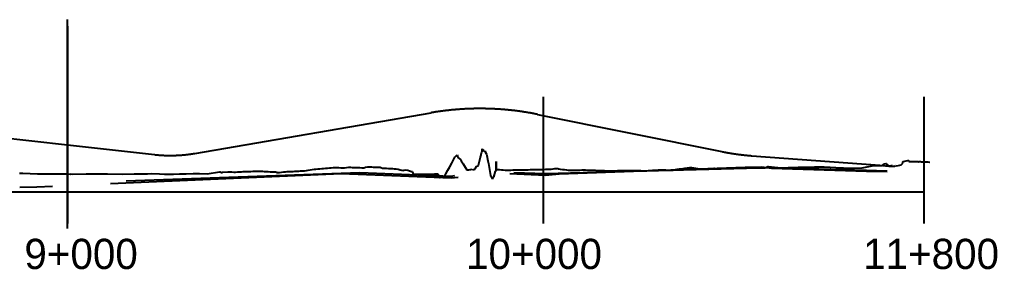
# Model space of a CAD drawing. Extents: x 769 to 8876, y 783 to 1837.
# Drawn here: x 6820 to 8876, y 783 to 1308 of the extents above; entities that cross this region are included whole.
import ezdxf

# ---------------------------------------------------------------- set-up
doc = ezdxf.new("R2010")
doc.units = 0
for name, color, linetype in [('NIWELETA', 1, 'CONTINUOUS'), ('POMOC', 6, 'CONTINUOUS'), ('ROW_L', 1, 'CONTINUOUS'), ('ROW_P', 4, 'CONTINUOUS'), ('TEREN', 3, 'CONTINUOUS')]:
    doc.layers.add(name, color=color, linetype=linetype)

msp = doc.modelspace()

# ---------------------------------------------------------------- linework, layer by layer
at = {"layer": 'NIWELETA'}
for p, q in [((7188.6, 1027), (7685.2, 1112.2)), ((7908.9, 1108.8), (8296.4, 1030.8)), ((6737.4, 1065.4), (6920.9, 1044.9)), ((6920.9, 1044.9), (7103.5, 1024.4)), ((8359.6, 1022), (8628.5, 1001.9)), ((8628.5, 1001.9), (8647.1, 1000.3)), ((8647.1, 1000.3), (8655.1, 1001.9))]:
    msp.add_line(p, q, dxfattribs=at)
for points in [[(7908.9, 1108.8, 0), (7907.2, 1109.2, 0), (7905.4, 1109.5, 0), (7903.7, 1109.8, 0), (7902, 1110.2, 0), (7900.3, 1110.5, 0), (7898.5, 1110.8, 0), (7896.8, 1111.1, 0), (7895.1, 1111.5, 0), (7893.3, 1111.8, 0), (7891.6, 1112.1, 0), (7889.9, 1112.4, 0), (7888.1, 1112.7, 0), (7886.4, 1112.9, 0), (7884.7, 1113.2, 0), (7882.9, 1113.5, 0), (7881.2, 1113.8, 0), (7879.5, 1114, 0), (7877.7, 1114.3, 0), (7876, 1114.6, 0), (7874.2, 1114.8, 0), (7872.5, 1115.1, 0), (7870.8, 1115.3, 0), (7869, 1115.5, 0), (7867.3, 1115.8, 0), (7865.5, 1116, 0), (7863.8, 1116.2, 0), (7862, 1116.4, 0), (7860.3, 1116.7, 0), (7858.6, 1116.9, 0), (7856.8, 1117.1, 0), (7855.1, 1117.3, 0), (7853.3, 1117.5, 0), (7851.6, 1117.6, 0), (7849.8, 1117.8, 0), (7848.1, 1118, 0), (7846.3, 1118.2, 0), (7844.6, 1118.3, 0), (7842.8, 1118.5, 0), (7841.1, 1118.7, 0), (7839.3, 1118.8, 0), (7837.6, 1119, 0), (7835.8, 1119.1, 0), (7834.1, 1119.2, 0), (7832.3, 1119.4, 0), (7830.6, 1119.5, 0), (7828.8, 1119.6, 0), (7827, 1119.7, 0), (7825.3, 1119.8, 0), (7823.5, 1119.9, 0), (7821.8, 1120, 0), (7820, 1120.1, 0), (7818.3, 1120.2, 0), (7816.5, 1120.3, 0), (7814.8, 1120.4, 0), (7813, 1120.5, 0), (7811.2, 1120.5, 0), (7809.5, 1120.6, 0), (7807.7, 1120.7, 0), (7806, 1120.7, 0), (7804.2, 1120.8, 0), (7802.5, 1120.8, 0), (7800.7, 1120.8, 0), (7798.9, 1120.9, 0), (7797.2, 1120.9, 0), (7795.4, 1120.9, 0), (7793.7, 1121, 0), (7791.9, 1121, 0), (7790.1, 1121, 0), (7788.4, 1121, 0), (7786.6, 1121, 0), (7784.9, 1121, 0), (7783.1, 1121, 0), (7781.4, 1120.9, 0), (7779.6, 1120.9, 0), (7777.8, 1120.9, 0), (7776.1, 1120.9, 0), (7774.3, 1120.8, 0), (7772.6, 1120.8, 0), (7770.8, 1120.7, 0), (7769.1, 1120.7, 0), (7767.3, 1120.6, 0), (7765.5, 1120.6, 0), (7763.8, 1120.5, 0), (7762, 1120.4, 0), (7760.3, 1120.3, 0), (7758.5, 1120.3, 0), (7756.8, 1120.2, 0), (7755, 1120.1, 0), (7753.2, 1120, 0), (7751.5, 1119.9, 0), (7749.7, 1119.8, 0), (7748, 1119.6, 0), (7746.2, 1119.5, 0), (7744.5, 1119.4, 0), (7742.7, 1119.3, 0), (7741, 1119.1, 0), (7739.2, 1119, 0), (7737.5, 1118.9, 0), (7735.7, 1118.7, 0), (7734, 1118.6, 0), (7732.2, 1118.4, 0), (7730.5, 1118.2, 0), (7728.7, 1118.1, 0), (7727, 1117.9, 0), (7725.2, 1117.7, 0), (7723.5, 1117.5, 0), (7721.7, 1117.3, 0), (7720, 1117.1, 0), (7718.2, 1116.9, 0), (7716.5, 1116.7, 0), (7714.7, 1116.5, 0), (7713, 1116.3, 0), (7711.2, 1116.1, 0), (7709.5, 1115.9, 0), (7707.7, 1115.6, 0), (7706, 1115.4, 0), (7704.3, 1115.1, 0), (7702.5, 1114.9, 0), (7700.8, 1114.6, 0), (7699, 1114.4, 0), (7697.3, 1114.1, 0), (7695.6, 1113.9, 0), (7693.8, 1113.6, 0), (7692.1, 1113.3, 0), (7690.4, 1113, 0), (7688.6, 1112.7, 0), (7686.9, 1112.5, 0), (7685.2, 1112.2, 0)], [(8296.4, 1030.8, 0), (8296.9, 1030.7, 0), (8297.4, 1030.6, 0), (8297.9, 1030.5, 0), (8298.4, 1030.4, 0), (8298.9, 1030.3, 0), (8299.4, 1030.2, 0), (8299.8, 1030.1, 0), (8300.3, 1030, 0), (8300.8, 1029.9, 0), (8301.3, 1029.8, 0), (8301.8, 1029.7, 0), (8302.3, 1029.6, 0), (8302.8, 1029.5, 0), (8303.3, 1029.4, 0), (8303.8, 1029.3, 0), (8304.3, 1029.3, 0), (8304.7, 1029.2, 0), (8305.2, 1029.1, 0), (8305.7, 1029, 0), (8306.2, 1028.9, 0), (8306.7, 1028.8, 0), (8307.2, 1028.7, 0), (8307.7, 1028.6, 0), (8308.2, 1028.5, 0), (8308.7, 1028.4, 0), (8309.2, 1028.4, 0), (8309.7, 1028.3, 0), (8310.1, 1028.2, 0), (8310.6, 1028.1, 0), (8311.1, 1028, 0), (8311.6, 1027.9, 0), (8312.1, 1027.9, 0), (8312.6, 1027.8, 0), (8313.1, 1027.7, 0), (8313.6, 1027.6, 0), (8314.1, 1027.5, 0), (8314.6, 1027.4, 0), (8315.1, 1027.4, 0), (8315.6, 1027.3, 0), (8316, 1027.2, 0), (8316.5, 1027.1, 0), (8317, 1027, 0), (8317.5, 1027, 0), (8318, 1026.9, 0), (8318.5, 1026.8, 0), (8319, 1026.7, 0), (8319.5, 1026.6, 0), (8320, 1026.6, 0), (8320.5, 1026.5, 0), (8321, 1026.4, 0), (8321.5, 1026.3, 0), (8322, 1026.3, 0), (8322.5, 1026.2, 0), (8323, 1026.1, 0), (8323.4, 1026.1, 0), (8323.9, 1026, 0), (8324.4, 1025.9, 0), (8324.9, 1025.8, 0), (8325.4, 1025.8, 0), (8325.9, 1025.7, 0), (8326.4, 1025.6, 0), (8326.9, 1025.6, 0), (8327.4, 1025.5, 0), (8327.9, 1025.4, 0), (8328.4, 1025.3, 0), (8328.9, 1025.3, 0), (8329.4, 1025.2, 0), (8329.9, 1025.1, 0), (8330.4, 1025.1, 0), (8330.9, 1025, 0), (8331.4, 1024.9, 0), (8331.8, 1024.9, 0), (8332.3, 1024.8, 0), (8332.8, 1024.8, 0), (8333.3, 1024.7, 0), (8333.8, 1024.6, 0), (8334.3, 1024.6, 0), (8334.8, 1024.5, 0), (8335.3, 1024.4, 0), (8335.8, 1024.4, 0), (8336.3, 1024.3, 0), (8336.8, 1024.3, 0), (8337.3, 1024.2, 0), (8337.8, 1024.1, 0), (8338.3, 1024.1, 0), (8338.8, 1024, 0), (8339.3, 1024, 0), (8339.8, 1023.9, 0), (8340.3, 1023.9, 0), (8340.8, 1023.8, 0), (8341.3, 1023.7, 0), (8341.8, 1023.7, 0), (8342.2, 1023.6, 0), (8342.7, 1023.6, 0), (8343.2, 1023.5, 0), (8343.7, 1023.5, 0), (8344.2, 1023.4, 0), (8344.7, 1023.4, 0), (8345.2, 1023.3, 0), (8345.7, 1023.3, 0), (8346.2, 1023.2, 0), (8346.7, 1023.2, 0), (8347.2, 1023.1, 0), (8347.7, 1023.1, 0), (8348.2, 1023, 0), (8348.7, 1023, 0), (8349.2, 1022.9, 0), (8349.7, 1022.9, 0), (8350.2, 1022.8, 0), (8350.7, 1022.8, 0), (8351.2, 1022.7, 0), (8351.7, 1022.7, 0), (8352.2, 1022.6, 0), (8352.7, 1022.6, 0), (8353.2, 1022.6, 0), (8353.7, 1022.5, 0), (8354.2, 1022.5, 0), (8354.7, 1022.4, 0), (8355.2, 1022.4, 0), (8355.7, 1022.3, 0), (8356.2, 1022.3, 0), (8356.7, 1022.3, 0), (8357.1, 1022.2, 0), (8357.6, 1022.2, 0), (8358.1, 1022.1, 0), (8358.6, 1022.1, 0), (8359.1, 1022.1, 0), (8359.6, 1022, 0)], [(7103.5, 1024.4, 0), (7104.2, 1024.4, 0), (7104.8, 1024.3, 0), (7105.5, 1024.2, 0), (7106.1, 1024.1, 0), (7106.8, 1024.1, 0), (7107.5, 1024, 0), (7108.1, 1023.9, 0), (7108.8, 1023.9, 0), (7109.5, 1023.8, 0), (7110.1, 1023.8, 0), (7110.8, 1023.7, 0), (7111.5, 1023.6, 0), (7112.1, 1023.6, 0), (7112.8, 1023.5, 0), (7113.5, 1023.5, 0), (7114.1, 1023.4, 0), (7114.8, 1023.4, 0), (7115.5, 1023.3, 0), (7116.1, 1023.3, 0), (7116.8, 1023.2, 0), (7117.4, 1023.2, 0), (7118.1, 1023.2, 0), (7118.8, 1023.1, 0), (7119.4, 1023.1, 0), (7120.1, 1023, 0), (7120.8, 1023, 0), (7121.4, 1023, 0), (7122.1, 1022.9, 0), (7122.8, 1022.9, 0), (7123.4, 1022.9, 0), (7124.1, 1022.8, 0), (7124.8, 1022.8, 0), (7125.4, 1022.8, 0), (7126.1, 1022.8, 0), (7126.8, 1022.7, 0), (7127.4, 1022.7, 0), (7128.1, 1022.7, 0), (7128.8, 1022.7, 0), (7129.4, 1022.7, 0), (7130.1, 1022.6, 0), (7130.8, 1022.6, 0), (7131.4, 1022.6, 0), (7132.1, 1022.6, 0), (7132.8, 1022.6, 0), (7133.4, 1022.6, 0), (7134.1, 1022.6, 0), (7134.8, 1022.6, 0), (7135.4, 1022.6, 0), (7136.1, 1022.6, 0), (7136.8, 1022.6, 0), (7137.4, 1022.6, 0), (7138.1, 1022.6, 0), (7138.8, 1022.6, 0), (7139.4, 1022.6, 0), (7140.1, 1022.6, 0), (7140.8, 1022.6, 0), (7141.4, 1022.6, 0), (7142.1, 1022.6, 0), (7142.8, 1022.6, 0), (7143.4, 1022.6, 0), (7144.1, 1022.7, 0), (7144.8, 1022.7, 0), (7145.4, 1022.7, 0), (7146.1, 1022.7, 0), (7146.8, 1022.7, 0), (7147.4, 1022.7, 0), (7148.1, 1022.8, 0), (7148.8, 1022.8, 0), (7149.4, 1022.8, 0), (7150.1, 1022.9, 0), (7150.8, 1022.9, 0), (7151.4, 1022.9, 0), (7152.1, 1022.9, 0), (7152.8, 1023, 0), (7153.4, 1023, 0), (7154.1, 1023, 0), (7154.8, 1023.1, 0), (7155.4, 1023.1, 0), (7156.1, 1023.2, 0), (7156.8, 1023.2, 0), (7157.4, 1023.3, 0), (7158.1, 1023.3, 0), (7158.8, 1023.3, 0), (7159.4, 1023.4, 0), (7160.1, 1023.4, 0), (7160.8, 1023.5, 0), (7161.4, 1023.5, 0), (7162.1, 1023.6, 0), (7162.8, 1023.7, 0), (7163.4, 1023.7, 0), (7164.1, 1023.8, 0), (7164.8, 1023.8, 0), (7165.4, 1023.9, 0), (7166.1, 1024, 0), (7166.7, 1024, 0), (7167.4, 1024.1, 0), (7168.1, 1024.2, 0), (7168.7, 1024.2, 0), (7169.4, 1024.3, 0), (7170.1, 1024.4, 0), (7170.7, 1024.4, 0), (7171.4, 1024.5, 0), (7172, 1024.6, 0), (7172.7, 1024.7, 0), (7173.4, 1024.7, 0), (7174, 1024.8, 0), (7174.7, 1024.9, 0), (7175.4, 1025, 0), (7176, 1025.1, 0), (7176.7, 1025.2, 0), (7177.3, 1025.3, 0), (7178, 1025.3, 0), (7178.7, 1025.4, 0), (7179.3, 1025.5, 0), (7180, 1025.6, 0), (7180.6, 1025.7, 0), (7181.3, 1025.8, 0), (7182, 1025.9, 0), (7182.6, 1026, 0), (7183.3, 1026.1, 0), (7183.9, 1026.2, 0), (7184.6, 1026.3, 0), (7185.3, 1026.4, 0), (7185.9, 1026.5, 0), (7186.6, 1026.6, 0), (7187.2, 1026.7, 0), (7187.9, 1026.9, 0), (7188.6, 1027, 0)]]:
    msp.add_polyline3d(points, dxfattribs=at)
at = {"layer": 'POMOC'}
for p, q in [((6920.9, 869.2), (6920.9, 1308)), ((6920.9, 1294.1), (6920.9, 879.6)), ((7920.9, 1145.5), (7920.9, 879.6)), ((8720.9, 1145.5), (8720.9, 879.6)), ((6982.3, 945.5), (4717.5, 945.5)), ((8720.9, 945.5), (6852, 945.5))]:
    msp.add_line(p, q, dxfattribs=at)
at = {"layer": 'ROW_L'}
for p, q in [((7954.7, 984.1), (8345.6, 997.8)), ((8345.6, 997.8), (8380.9, 999)), ((8380.9, 999), (8400.9, 996.1)), ((8400.9, 996.1), (8600.9, 989.9)), ((8600.9, 989.9), (8644.4, 988.6)), ((7044, 969.5), (7535.3, 986.7)), ((7535.3, 986.7), (7727.8, 979)), ((7727.8, 979), (7735.1, 980.4)), ((7850.5, 984.8), (7926, 981.5)), ((7926, 981.5), (7954.7, 984.1))]:
    msp.add_line(p, q, dxfattribs=at)
at = {"layer": 'ROW_P'}
for p, q in [((7926, 984.5), (8400.9, 997.4)), ((8400.9, 997.4), (8600.9, 991.4)), ((8600.9, 991.4), (8643.4, 990.1)), ((8643.4, 990.1), (8644, 990.1)), ((7011.1, 963.5), (7496.3, 984.7)), ((7496.3, 984.7), (7727.8, 975.4)), ((7727.8, 975.4), (7742.2, 977)), ((7858.9, 986.6), (7926, 984.5)), ((6820.4, 955.7), (6856.4, 956.8)), ((6856.4, 956.8), (6889.5, 958.2))]:
    msp.add_line(p, q, dxfattribs=at)
at = {"layer": 'TEREN'}
for p, q in [((7789.6, 1021), (7791, 1028)), ((7791, 1028), (7791.2, 1028)), ((7791.2, 1028.2), (7792.8, 1031)), ((7791.2, 1028), (7791.2, 1028.2)), ((7792.8, 1031), (7792.9, 1031)), ((7792.9, 1034.1), (7793, 1036.2)), ((7792.9, 1031), (7792.9, 1034.1)), ((7792.9, 1031), (7792.9, 1031)), ((7793, 1036.2), (7793, 1036.2)), ((7793, 1036.2), (7794.5, 1034.4)), ((7794.5, 1034.4), (7794.5, 1034.9)), ((7794.5, 1034.9), (7794.5, 1031)), ((7794.5, 1031), (7794.6, 1033.5)), ((7794.6, 1033.5), (7796.9, 1031.6)), ((7796.9, 1031.6), (7797.5, 1031.1)), ((7797.5, 1031.1), (7797.5, 1031.1)), ((7797.5, 1031.1), (7797.5, 1031)), ((7797.5, 1031), (7797.6, 1030.6)), ((7797.6, 1031.1), (7799.1, 1032.1)), ((7797.6, 1031), (7797.6, 1031.1)), ((7797.6, 1030.6), (7797.6, 1031)), ((7799.1, 1032.1), (7799.1, 1031.3)), ((7799.1, 1031.3), (7799.1, 1030.6)), ((7799.1, 1030.6), (7799.2, 1030.3)), ((7799.2, 1030.3), (7800.9, 1027)), ((7728.6, 1006.3), (7732.6, 1013.7)), ((7732.6, 1013.7), (7735.5, 1019)), ((7735.5, 1019), (7736.6, 1020.2)), ((7736.6, 1020.2), (7740, 1023.8)), ((7740, 1023.8), (7740.6, 1021.5)), ((7740.6, 1021.5), (7741.5, 1018.6)), ((7741.5, 1018.6), (7744.6, 1016.1)), ((7744.6, 1016.1), (7747.2, 1014)), ((7747.2, 1014), (7748.7, 1011.6)), ((7748.7, 1011.6), (7752.7, 1004.8)), ((7785.1, 1001.9), (7788.9, 1018.8)), ((7788.9, 1018.8), (7789.2, 1020.1)), ((7789.2, 1020.1), (7789.6, 1021)), ((7800.9, 1027), (7801.6, 1025.6)), ((7801.6, 1025.6), (7802.8, 1022.3)), ((7802.8, 1022.3), (7804.9, 1011)), ((7804.9, 1011), (7805.9, 1006)), ((7821.8, 991.7), (7822.2, 1010.1)), ((7822.2, 1010.1), (7822.4, 993.2)), ((8676.7, 1006.1), (8677.2, 1008.1)), ((8677.2, 1008.1), (8677.8, 1010)), ((8677.8, 1010), (8687.8, 1012)), ((8677.8, 1010), (8677.8, 1010)), ((8687.8, 1012), (8689.5, 1012)), ((8689.5, 1012), (8689.9, 1011.1)), ((8689.9, 1011.1), (8689.9, 1010.1)), ((8689.9, 1010.1), (8691, 1010.2)), ((8691, 1010.2), (8691, 1010.2)), ((8691, 1010.2), (8692.1, 1010.2)), ((8692.1, 1010.2), (8692.2, 1010.2)), ((8692.2, 1010.2), (8692.3, 1010.2)), ((8692.3, 1010.2), (8692.4, 1010.2)), ((8692.4, 1010.2), (8692.6, 1010.2)), ((8692.6, 1010.2), (8692.8, 1010.2)), ((8692.8, 1010.2), (8692.9, 1010.2)), ((8692.9, 1010.2), (8693.2, 1010.2)), ((8693.2, 1010.2), (8706.9, 1010)), ((8706.9, 1010), (8707.2, 1010)), ((8707.2, 1010), (8707.8, 1009.8)), ((8707.8, 1009.8), (8708, 1009.8)), ((8708, 1009.8), (8709, 1009.8)), ((8709, 1009.8), (8709.2, 1009.8)), ((8709.2, 1009.8), (8709.3, 1009.5)), ((8709.3, 1009.5), (8710.2, 1009.5)), ((8710.2, 1009.5), (8710.4, 1009.7)), ((8710.4, 1009.7), (8713.7, 1009.7)), ((8713.7, 1009.7), (8714, 1009.6)), ((8714, 1009.6), (8715.9, 1009.3)), ((8715.9, 1009.3), (8718, 1009.3)), ((8718, 1009.3), (8728.2, 1009.1)), ((8728.2, 1009.1), (8729.5, 1009)), ((8729.5, 1009), (8729.6, 1008.9)), ((8729.6, 1008.9), (8732.9, 1008.8)), ((8732.9, 1008.8), (8733.7, 1008.8)), ((7214.6, 984.3), (7240.4, 988.3)), ((7240.4, 988.3), (7241.9, 988.4)), ((7241.9, 988.4), (7241.9, 988.4)), ((7241.9, 988.4), (7244.4, 987.1)), ((7244.4, 987.1), (7245.1, 987.1)), ((7245.1, 987.1), (7246.9, 987.5)), ((7246.9, 987.5), (7258.3, 988.1)), ((7258.3, 988.1), (7260.3, 988.2)), ((7260.3, 988.2), (7262.3, 988.1)), ((7262.3, 988.1), (7266.3, 987.9)), ((7266.3, 987.9), (7270.3, 987.7)), ((7270.3, 987.7), (7272.8, 987.6)), ((7272.8, 987.6), (7274.3, 987.6)), ((7274.3, 987.6), (7278.4, 987.9)), ((7278.4, 987.9), (7282.4, 988.2)), ((7282.4, 988.2), (7286.4, 988.4)), ((7286.4, 988.4), (7290.4, 988.7)), ((7290.4, 988.7), (7294.5, 989)), ((7294.5, 989), (7296.5, 989.2)), ((7296.5, 989.2), (7298.5, 988.9)), ((7298.5, 988.9), (7299.5, 988.9)), ((7299.5, 988.9), (7300.7, 989)), ((7300.7, 989), (7302.5, 989)), ((7302.5, 989), (7305.4, 989.2)), ((7305.4, 989.2), (7306.6, 989.2)), ((7306.6, 989.2), (7310.6, 989.3)), ((7310.6, 989.3), (7314.6, 989.4)), ((7314.6, 989.4), (7318.6, 989.4)), ((7318.6, 989.4), (7322.6, 989.5)), ((7322.6, 989.5), (7326.7, 989.6)), ((7326.7, 989.6), (7328.9, 989.6)), ((7328.9, 989.6), (7330.7, 989.5)), ((7330.7, 989.5), (7334.7, 989.2)), ((7334.7, 989.2), (7338.7, 988.9)), ((7338.7, 988.9), (7342.8, 988.6)), ((7342.8, 988.6), (7346.8, 988.2)), ((7346.8, 988.2), (7347.5, 988.2)), ((7347.5, 988.2), (7350.8, 988.3)), ((7350.8, 988.3), (7354.8, 988.4)), ((7354.8, 988.4), (7358.8, 988.5)), ((7358.8, 988.5), (7359.9, 988.6)), ((7359.9, 988.6), (7361.7, 986.4)), ((7362.9, 986.6), (7366.9, 987.1)), ((7366.9, 987.1), (7370.9, 987.7)), ((7370.9, 987.7), (7374.9, 988.2)), ((7374.9, 988.2), (7376.5, 988.4)), ((7376.5, 988.4), (7378.9, 988.5)), ((7378.9, 988.5), (7382.9, 988.7)), ((7382.9, 988.7), (7387, 988.8)), ((7387, 988.8), (7391, 989)), ((7391, 989), (7393.3, 989.1)), ((7393.3, 989.1), (7395, 989.2)), ((7395, 989.2), (7399, 989.5)), ((7399, 989.5), (7401.7, 989.7)), ((7401.7, 989.7), (7403, 989.8)), ((7403, 989.8), (7407.1, 989.9)), ((7407.1, 989.9), (7411.1, 990.1)), ((7411.1, 990.1), (7415.1, 990.3)), ((7415.1, 990.3), (7418.9, 990.5)), ((7418.9, 990.5), (7419.1, 990.5)), ((7419.1, 990.5), (7423.1, 991.1)), ((7423.1, 991.1), (7427.1, 991.7)), ((7427.1, 991.7), (7431.2, 992.3)), ((7431.2, 992.3), (7435.2, 992.9)), ((7435.2, 992.9), (7439.2, 993.5)), ((7439.2, 993.5), (7442.9, 994)), ((7442.9, 994), (7443.2, 994)), ((7443.2, 994), (7447.2, 994.4)), ((7447.2, 994.4), (7449.6, 994.7)), ((7449.6, 994.7), (7451.3, 994.8)), ((7451.3, 994.8), (7455.3, 995.2)), ((7455.3, 995.2), (7459.3, 995.5)), ((7459.3, 995.5), (7463.3, 995.9)), ((7463.3, 995.9), (7467.2, 996.2)), ((7467.2, 996.2), (7467.4, 996.2)), ((7467.4, 996.2), (7471.4, 996.5)), ((7471.4, 996.5), (7475.4, 996.8)), ((7475.4, 996.8), (7479.4, 997.1)), ((7479.4, 997.1), (7483.4, 997.4)), ((7483.4, 997.4), (7483.4, 997.4)), ((7483.4, 997.4), (7487.4, 997.3)), ((7487.4, 997.3), (7491.4, 997.1)), ((7491.4, 997.1), (7495.5, 996.9)), ((7495.5, 996.9), (7499.5, 996.7)), ((7499.5, 996.7), (7503.5, 996.5)), ((7503.5, 996.5), (7503.6, 996.5)), ((7503.6, 996.5), (7507.5, 997.2)), ((7507.5, 997.2), (7511.6, 997.8)), ((7511.6, 997.8), (7512.1, 997.9)), ((7512.1, 997.9), (7515.6, 997.8)), ((7515.6, 997.8), (7519.6, 997.6)), ((7519.6, 997.6), (7523.6, 997.4)), ((7523.6, 997.4), (7527.6, 997.3)), ((7527.6, 997.3), (7531.6, 997.2)), ((7531.6, 997.2), (7535.6, 997)), ((7535.6, 997), (7539.7, 996.9)), ((7539.7, 996.9), (7543.2, 996.8)), ((7543.2, 996.8), (7543.7, 996.9)), ((7543.7, 996.9), (7547.7, 997.7)), ((7547.7, 997.7), (7551.7, 998.5)), ((7551.7, 998.5), (7552.5, 998.6)), ((7552.5, 998.6), (7555.8, 998.5)), ((7555.8, 998.5), (7559.8, 998.4)), ((7559.8, 998.4), (7563.8, 998.3)), ((7563.8, 998.3), (7567.8, 998.2)), ((7567.8, 998.2), (7571.8, 998.1)), ((7571.8, 998.1), (7575.9, 998)), ((7575.9, 998), (7578, 998)), ((7578, 998), (7579.9, 997.3)), ((7579.9, 997.3), (7583.1, 996.1)), ((7583.1, 996.1), (7583.9, 996.1)), ((7583.9, 996.1), (7587.9, 995.8)), ((7587.9, 995.8), (7591.9, 995.6)), ((7591.9, 995.6), (7595.9, 995.3)), ((7595.9, 995.3), (7600, 995.1)), ((7600, 995.1), (7601.2, 995)), ((7601.2, 995), (7604, 994.9)), ((7604, 994.9), (7608, 994.8)), ((7608, 994.8), (7611.3, 994.7)), ((7611.3, 994.7), (7612, 994.5)), ((7612, 994.5), (7616, 993.5)), ((7616, 993.5), (7620.1, 992.5)), ((7620.1, 992.5), (7624.1, 991.4)), ((7624.1, 991.4), (7626, 991)), ((7626, 991), (7628.1, 991.5)), ((7628.1, 991.5), (7632.1, 992.5)), ((7632.1, 992.5), (7636.2, 991.4)), ((7636.2, 991.4), (7640.1, 990.2)), ((7640.1, 990.2), (7644.2, 989.1)), ((7644.2, 989.1), (7646, 988.6)), ((7646, 988.6), (7647.2, 986.3)), ((7716.5, 984.1), (7720.5, 991.5)), ((7720.5, 991.5), (7724.6, 998.9)), ((7724.6, 998.9), (7728.6, 1006.3)), ((7752.7, 1004.8), (7756.7, 998)), ((7756.7, 998), (7760.2, 992.1)), ((7760.2, 992.1), (7760.7, 992.1)), ((7760.7, 992.1), (7762.2, 992.1)), ((7762.2, 992.1), (7764.7, 992.5)), ((7764.7, 992.5), (7767.4, 992.9)), ((7767.4, 992.9), (7768.8, 993.2)), ((7768.8, 993.2), (7771.5, 993.7)), ((7771.5, 993.7), (7772.4, 992.6)), ((7772.4, 992.6), (7772.8, 992.9)), ((7772.8, 992.9), (7773.4, 993.1)), ((7773.4, 993.1), (7773.6, 993.1)), ((7773.6, 993.1), (7774, 993.1)), ((7774, 993.1), (7775.4, 993.3)), ((7775.4, 993.3), (7776.8, 993.5)), ((7776.8, 993.5), (7777.4, 993.6)), ((7777.4, 993.6), (7777.7, 993.7)), ((7777.7, 993.7), (7778.1, 993.7)), ((7778.1, 993.9), (7778.7, 995.5)), ((7778.1, 993.7), (7778.1, 993.9)), ((7778.7, 995.5), (7780.8, 1000.1)), ((7780.8, 1000.1), (7780.9, 1000.2)), ((7780.9, 1000.2), (7781.3, 1000.2)), ((7781.3, 1000.2), (7783.9, 1000.8)), ((7783.9, 1000.8), (7784.2, 1001)), ((7784.2, 1001), (7784.9, 1001.7)), ((7784.9, 1001.7), (7785.1, 1001.9)), ((7805.9, 1006), (7808.9, 988.9)), ((7808.9, 988.9), (7810.5, 980.5)), ((7817, 977.3), (7821, 989.3)), ((7821, 989.3), (7821.8, 991.7)), ((7822.4, 993.2), (7822.4, 993.2)), ((7822.4, 993.2), (7823.8, 993.2)), ((7823.8, 993.2), (7825, 993.1)), ((7825, 993.1), (7829.1, 992.8)), ((7829.1, 992.8), (7833.1, 992.5)), ((7833.1, 992.5), (7837.1, 992.1)), ((7837.1, 992.1), (7840.8, 991.8)), ((7840.8, 991.8), (7841.1, 991.8)), ((7841.1, 991.8), (7845.1, 991.9)), ((7845.1, 991.9), (7849.1, 991.9)), ((7849.1, 991.9), (7852.1, 992)), ((7852.1, 992), (7853.2, 992)), ((7853.2, 992), (7857.2, 992.1)), ((7857.2, 992.1), (7861.2, 992.1)), ((7861.2, 992.1), (7865.2, 992.3)), ((7865.2, 992.3), (7869.2, 992.3)), ((7869.2, 992.3), (7873.3, 992.4)), ((7873.3, 992.4), (7877.3, 992.5)), ((7877.3, 992.5), (7881.3, 992.6)), ((7881.3, 992.6), (7884.5, 992.6)), ((7884.5, 992.6), (7885.3, 992.6)), ((7885.3, 992.6), (7889.3, 992.7)), ((7889.3, 992.7), (7893.4, 992.8)), ((7889.3, 992.7), (7889.3, 992.7)), ((7893.4, 992.8), (7897.4, 992.9)), ((7897.4, 992.9), (7901.4, 993)), ((7901.4, 993), (7905.4, 993.1)), ((7905.4, 993.1), (7909.4, 993.1)), ((7909.4, 993.1), (7913.4, 993.2)), ((7913.4, 993.2), (7915.1, 993.2)), ((7915.1, 993.2), (7917.5, 993.3)), ((7917.5, 993.3), (7921.5, 993.4)), ((7921.5, 993.4), (7925.5, 993.5)), ((7925.5, 993.5), (7929.4, 993.6)), ((7929.4, 993.6), (7929.5, 993.6)), ((7929.5, 993.6), (7933.5, 993.7)), ((7933.5, 993.7), (7935, 993.7)), ((7935, 993.7), (7937.6, 994)), ((7937.6, 994), (7941.6, 994.4)), ((7941.6, 994.4), (7945.6, 994.9)), ((7945.6, 994.9), (7947.7, 995.1)), ((7947.7, 995.1), (7949.4, 995.5)), ((7949.4, 995.5), (7949.6, 995.5)), ((7949.6, 995.5), (7950.5, 995.7)), ((7950.5, 995.7), (7953.2, 994.3)), ((7953.2, 994.3), (7953.6, 994.3)), ((7953.6, 994.3), (7956.3, 994)), ((7956.3, 994), (7957.6, 993.8)), ((7957.6, 993.8), (7961.7, 993.4)), ((7961.7, 993.4), (7965.7, 992.9)), ((7965.7, 992.9), (7969.7, 992.5)), ((7969.7, 992.5), (7973.7, 992)), ((7973.7, 992), (7974.7, 991.9)), ((7974.7, 991.9), (7977.8, 991.7)), ((7977.8, 991.7), (7981.6, 991.5)), ((7981.6, 991.5), (7981.8, 991.5)), ((7981.8, 991.5), (7985.8, 991.6)), ((7985.8, 991.6), (7989.8, 991.7)), ((7989.8, 991.7), (7993.8, 991.8)), ((7993.8, 991.8), (7997.9, 992)), ((7997.9, 992), (8001.9, 992.1)), ((8001.9, 992.1), (8003.7, 992.1)), ((8003.7, 992.1), (8005.9, 992.1)), ((8005.9, 992.1), (8009.9, 992.1)), ((8009.9, 992.1), (8013.9, 992)), ((8013.9, 992), (8017, 992)), ((8017, 992), (8017.9, 992)), ((8017.9, 992), (8022, 991.8)), ((8022, 991.8), (8026, 991.7)), ((8026, 991.7), (8030, 991.5)), ((8030, 991.5), (8034, 991.3)), ((8034, 991.3), (8038, 991.2)), ((8038, 991.2), (8042.1, 991)), ((8042.1, 991), (8045.1, 990.9)), ((8045.1, 990.9), (8046.1, 990.9)), ((8046.1, 990.9), (8050.1, 990.7)), ((8050.1, 990.7), (8054.1, 990.6)), ((8054.1, 990.6), (8058.1, 990.5)), ((8058.1, 990.5), (8062.1, 990.3)), ((8062.1, 990.3), (8063.1, 990.3)), ((8063.1, 990.3), (8066.2, 990.4)), ((8066.2, 990.4), (8070.2, 990.5)), ((8070.2, 990.5), (8074.2, 990.6)), ((8074.2, 990.6), (8078.2, 990.7)), ((8078.2, 990.7), (8082.2, 990.8)), ((8082.2, 990.8), (8086.3, 990.9)), ((8086.3, 990.9), (8090.3, 991)), ((8090.3, 991), (8094.3, 991.1)), ((8094.3, 991.1), (8094.7, 991.1)), ((8094.7, 991.1), (8098.3, 991.1)), ((8098.3, 991.1), (8098.6, 991.1)), ((8098.6, 991.1), (8102.4, 991.1)), ((8102.4, 991.1), (8106.4, 991)), ((8106.4, 991), (8110.4, 990.9)), ((8110.4, 990.9), (8114.4, 990.9)), ((8114.4, 990.9), (8118.4, 990.8)), ((8118.4, 990.8), (8122.4, 990.7)), ((8122.4, 990.7), (8126.4, 990.7)), ((8126.4, 990.7), (8130.5, 990.6)), ((8130.5, 990.6), (8134.5, 990.6)), ((8134.5, 990.6), (8135.7, 990.5)), ((8135.7, 990.5), (8137.6, 990.5)), ((8137.6, 990.5), (8138.5, 990.6)), ((8138.5, 990.6), (8142.5, 990.8)), ((8142.5, 990.8), (8146.6, 991.1)), ((8146.6, 991.1), (8150.6, 991.4)), ((8150.6, 991.4), (8154.6, 991.6)), ((8154.6, 991.6), (8158.6, 991.9)), ((8158.6, 991.9), (8162.6, 992.1)), ((8162.6, 992.1), (8163.7, 992.2)), ((8163.7, 992.2), (8165.6, 992.2)), ((8165.6, 992.2), (8166.7, 992.2)), ((8166.7, 992.2), (8170.7, 992.1)), ((8170.7, 992.1), (8174.7, 992.1)), ((8174.7, 992.1), (8178.8, 992.1)), ((8178.8, 992.1), (8182.8, 992)), ((8182.8, 992), (8186.8, 992)), ((8186.8, 992), (8190.1, 991.9)), ((8190.1, 991.9), (8190.8, 991.9)), ((8190.8, 991.9), (8193.2, 992)), ((8193.2, 992), (8194.9, 992.3)), ((8194.9, 992.3), (8198.9, 992.9)), ((8198.9, 992.9), (8202.9, 993.5)), ((8202.9, 993.5), (8206.9, 994.2)), ((8206.9, 994.2), (8210.9, 994.8)), ((8210.9, 994.8), (8215, 995.4)), ((8215, 995.4), (8219, 996.1)), ((8219, 996.1), (8223.4, 996.7)), ((8223.4, 996.7), (8228.3, 997.3)), ((8228.3, 997.3), (8228.3, 997.3)), ((8228.3, 997.3), (8230.1, 997.2)), ((8230.1, 997.2), (8233.2, 997.4)), ((8233.2, 997.4), (8233.3, 997.4)), ((8233.3, 997.4), (8246.2, 995.3)), ((8246.2, 995.3), (8253.1, 994.3)), ((8253.1, 994.3), (8261.9, 994.1)), ((8261.9, 994.1), (8278.8, 995)), ((8278.8, 995), (8280.6, 995.7)), ((8280.6, 995.7), (8281.4, 996)), ((8281.4, 996), (8291.3, 994.2)), ((8291.3, 994.2), (8291.6, 994.2)), ((8291.6, 994.2), (8309.7, 994.9)), ((8309.7, 994.9), (8344.7, 996.2)), ((8344.7, 996.2), (8345.3, 996.2)), ((8345.3, 996.2), (8386.9, 996.3)), ((8386.9, 996.3), (8393.5, 999.2)), ((8393.5, 999.2), (8394.7, 999.2)), ((8394.7, 999.2), (8420.5, 996.6)), ((8420.5, 996.6), (8436.1, 997.1)), ((8436.1, 997.1), (8457.1, 998)), ((8457.1, 998), (8491.3, 998.7)), ((8491.3, 998.7), (8511.6, 998.6)), ((8511.6, 998.6), (8548.5, 996.3)), ((8548.5, 996.3), (8552.6, 996.4)), ((8552.6, 996.4), (8567.3, 996.2)), ((8567.3, 996.2), (8591.5, 996.5)), ((8591.5, 996.5), (8615.7, 1001.5)), ((8615.7, 1001.5), (8630.3, 1001.4)), ((8630.3, 1001.4), (8633.3, 1001.5)), ((8633.3, 1001.5), (8635.4, 1002.6)), ((8635.4, 1002.6), (8635.5, 1003.3)), ((8635.5, 1003.3), (8637.2, 1004.8)), ((8637.2, 1004.8), (8637.3, 1004.9)), ((8637.3, 1004.9), (8637.9, 1005)), ((8637.9, 1005), (8638.6, 1005.1)), ((8638.6, 1005.1), (8641.8, 1005.8)), ((8641.8, 1005.8), (8642.6, 1005.9)), ((8642.6, 1005.9), (8642.9, 1005.2)), ((8642.9, 1005.2), (8644, 1003.2)), ((8644, 1003.2), (8647.3, 1000.9)), ((8647.3, 1000.9), (8648.6, 1000.4)), ((8648.6, 1000.4), (8655.3, 1000.1)), ((8655.3, 1000.1), (8659.4, 1000)), ((8659.4, 1000), (8660.9, 1000.5)), ((8660.9, 1000.5), (8661.8, 1001.5)), ((8661.8, 1001.5), (8664.5, 1001)), ((8664.5, 1001), (8671, 1002)), ((8671, 1002), (8673.6, 1002.9)), ((8673.6, 1002.9), (8674.9, 1004.5)), ((8674.9, 1004.5), (8676.7, 1006.1)), ((6820, 985.2), (6827.2, 985.2)), ((6827.2, 985.2), (6857.6, 984.1)), ((6857.6, 984.1), (6873.9, 984.1)), ((6873.9, 984.1), (6897.1, 984.2)), ((6897.1, 984.2), (6920.9, 983.8)), ((6920.9, 983.8), (6926.8, 983.6)), ((6926.8, 983.6), (6929, 983.7)), ((6929, 983.7), (6931.3, 983.6)), ((6931.3, 983.6), (6960.5, 984)), ((6960.5, 984), (6971, 984.1)), ((6971, 984.1), (7001.6, 984)), ((7001.6, 984), (7005.3, 984)), ((7005.3, 984), (7036.5, 983.1)), ((7036.5, 983.1), (7061.1, 984)), ((7061.1, 984), (7067.8, 983.9)), ((7067.8, 983.9), (7089, 984.3)), ((7089, 984.3), (7097.9, 984.4)), ((7097.9, 984.4), (7114.3, 983.8)), ((7114.3, 983.8), (7124.9, 983.3)), ((7124.9, 983.3), (7144.1, 983)), ((7144.1, 983), (7156.3, 983.9)), ((7156.3, 983.9), (7170.1, 983.9)), ((7170.1, 983.9), (7185.1, 984.7)), ((7185.1, 984.7), (7198.5, 984.6)), ((7198.5, 984.6), (7214.6, 984.3)), ((7361.7, 986.4), (7362.9, 986.6)), ((7647.2, 986.3), (7648.2, 984.1)), ((7648.2, 984.1), (7648.4, 983.6)), ((7648.4, 983.6), (7652.2, 983.5)), ((7652.2, 983.5), (7656.2, 983.3)), ((7656.2, 983.3), (7660.3, 983.2)), ((7660.3, 983.2), (7661.5, 983.1)), ((7661.5, 983.1), (7664.3, 983.1)), ((7664.3, 983.1), (7665, 983.1)), ((7665, 983.1), (7668.3, 983.2)), ((7668.3, 983.2), (7672.3, 983.2)), ((7672.3, 983.2), (7676.3, 983.3)), ((7676.3, 983.3), (7676.7, 983.3)), ((7676.7, 983.3), (7680.4, 983.4)), ((7680.4, 983.4), (7684, 983.5)), ((7684, 983.5), (7684.4, 983.5)), ((7684.4, 983.5), (7688.4, 983.6)), ((7688.4, 983.6), (7692.4, 983.8)), ((7692.4, 983.8), (7692.6, 983.8)), ((7692.6, 983.8), (7694.6, 983.9)), ((7694.6, 983.9), (7696.4, 984)), ((7696.4, 984), (7699.6, 984.2)), ((7699.6, 984.2), (7699.9, 983.3)), ((7699.9, 983.3), (7700.4, 981.8)), ((7700.4, 981.8), (7703, 976)), ((7703, 976), (7704.5, 976.3)), ((7704.5, 976.3), (7708.5, 977.2)), ((7708.5, 977.2), (7712.5, 978)), ((7712.5, 978), (7712.9, 978.1)), ((7712.9, 978.1), (7713.3, 978.1)), ((7713.3, 978.2), (7716.5, 984.1)), ((7713.3, 978.1), (7713.3, 978.2)), ((7810.5, 980.5), (7810.6, 978.6)), ((7810.6, 978.6), (7811.6, 977.5)), ((7811.6, 977.5), (7812.1, 976)), ((7812.1, 976), (7813, 975.2)), ((7813, 975.2), (7813.2, 975)), ((7813.2, 975), (7813.5, 975.2)), ((7813.5, 975.2), (7814.2, 972.8)), ((7814.2, 972.8), (7814.6, 973)), ((7814.6, 973), (7814.8, 974)), ((7814.8, 974), (7815.1, 976)), ((7815.1, 976), (7816.8, 976.8)), ((7816.8, 976.8), (7817, 977.3)), ((7816.8, 976.8), (7816.8, 976.8))]:
    msp.add_line(p, q, dxfattribs=at)

# ---------------------------------------------------------------- texts
at = {"layer": 'POMOC'}
for s, p in [('9+000', (6830.3, 784.1)), ('10+000', (7758.8, 784.1)), ('11+800', (8593.5, 784.1))]:
    msp.add_text(s, height=63.5, dxfattribs=at).set_placement(p)

doc.saveas('drawing.dxf')
